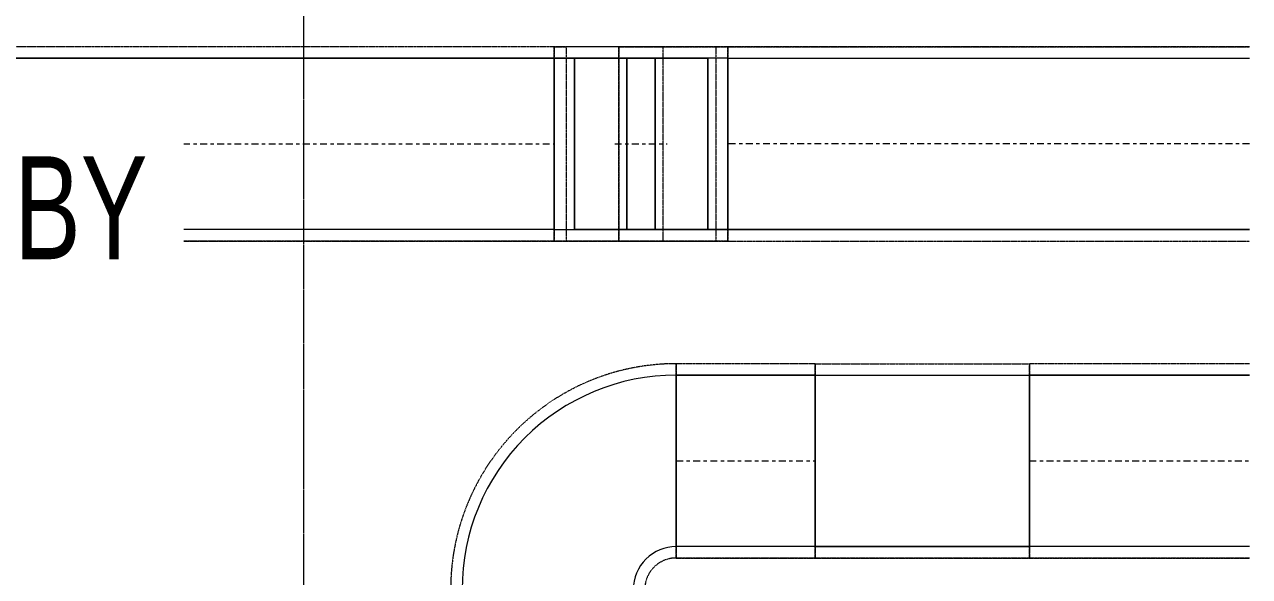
# Model space of a CAD drawing. Header units: inches. Extents: x -83664 to 20107, y -47222 to 19398.
# Drawn here: x 14121 to 16267, y -7904 to -6938 of the extents above; entities that cross this region are included whole.
import ezdxf

# ---------------------------------------------------------------- set-up
doc = ezdxf.new("R2010")
doc.units = ezdxf.units.IN
doc.header["$MEASUREMENT"] = 0
for name, pattern in [('AE7-LP-CENTER', [5.45, 3, -0.6, 1.25, -0.6]), ('Center', [29.999999, 12, -6, 6, -6]), ('Hidden 0_50', [1.0584, 0.5292, -0.5292])]:
    doc.linetypes.add(name, pattern=pattern)
for name, color, linetype, lineweight, true_color in [('A-ANNO-MATC', 1, 'AE7-LP-CENTER', 9, 0xff0000), ('FF ROOM TAG_dwg', 7, 'Continuous', 9, 0x767676), ('G-ANNO-SYMB', 7, 'Continuous', 9, 0x0091c9), ('M-HVAC-DUCT', 7, 'Continuous', 9, 0xffe97f)]:
    doc.layers.add(name, color=color, linetype=linetype, lineweight=lineweight, true_color=true_color)
doc.layers.add('M-HVAC-DUCT-CNTR', color=7, linetype='Center', lineweight=9)
doc.layers.add('ROOM TAG', color=7, linetype='Continuous', lineweight=9)
doc.styles.add('Arial Narrow_20', font='ARIALN.TTF', dxfattribs={"width": 0.85, "height": 4572})
doc.styles.add('Arial_11', font='arial.ttf', dxfattribs={"height": 375})

# ---------------------------------------------------------------- blocks, each defined once
blk = doc.blocks.new('M_Rectangular Elbow - Radius - 0_75 W-7399431-FIRST FLOOR AC CONDITIONING LAYOUT - PART A')
at = {"layer": 'M-HVAC-DUCT', "color": 6, "true_color": 0xff00ff}
for p, q in [((-150, 225), (150, 225)), ((150, 225), (-150, 225)), ((-225, 150), (-225, -150)), ((-225, -150), (-225, 150))]:
    blk.add_line(p, q, dxfattribs=at)
for radius in [75, 75, 375, 375]:
    blk.add_arc((-225, 225), radius, 270, 0, dxfattribs=at)
blk = doc.blocks.new('M_Rectangular Transition - Length - Standard-8108777-FIRST FLOOR AC CONDITIONING LAYOUT - PART A')
at = {"layer": 'M-HVAC-DUCT', "color": 6, "true_color": 0xff00ff}
for p, q in [((0, 150), (0, -150)), ((0, 150), (375, 150)), ((0, 150), (375, 150)), ((0, -150), (0, 150)), ((375, -150), (375, 150)), ((375, 150), (375, -150)), ((0, -150), (375, -150)), ((375, -150), (0, -150))]:
    blk.add_line(p, q, dxfattribs=at)
blk = doc.blocks.new('M_Rectangular Elbow - Radius - 0_75 W-9556322-FIRST FLOOR AC CONDITIONING LAYOUT - PART A')
at = {"layer": 'M-HVAC-DUCT', "color": 30, "true_color": 0xff7f00}
for p, q in [((166505.7, 91374.9), (166505.7, 91074.9)), ((166505.7, 91074.9), (166505.7, 91374.9)), ((166541.1, 91374.9), (166505.7, 91374.9)), ((166505.7, 91374.9), (166682.5, 91374.9)), ((166541.1, 91374.9), (166682.5, 91374.9)), ((166541.1, 91074.9), (166541.1, 91374.9)), ((166682.5, 91374.9), (166682.5, 91074.9)), ((166505.7, 91074.9), (166541.1, 91074.9)), ((166505.7, 91074.9), (166682.5, 91074.9)), ((166682.5, 91074.9), (166541.1, 91074.9))]:
    blk.add_line(p, q, dxfattribs=at)
blk = doc.blocks.new('M_Rectangular Elbow - Radius - 0_75 W-V256-FIRST FLOOR AC CONDITIONING LAYOUT - PART A')
at = {"layer": 'M-HVAC-DUCT', "color": 30, "true_color": 0xff7f00}
for p, q in [((166774.6, 91374.9), (166633.2, 91374.9)), ((166633.2, 91374.9), (166633.2, 91074.9)), ((166810, 91374.9), (166633.2, 91374.9)), ((166774.6, 91074.9), (166774.6, 91374.9)), ((166810, 91374.9), (166774.6, 91374.9)), ((166810, 91074.9), (166810, 91374.9)), ((166810, 91374.9), (166810, 91074.9)), ((166633.2, 91074.9), (166774.6, 91074.9)), ((166810, 91074.9), (166633.2, 91074.9)), ((166774.6, 91074.9), (166810, 91074.9))]:
    blk.add_line(p, q, dxfattribs=at)
blk = doc.blocks.new('TEMW-SMBZ-HO-BM-HVAC-00002_rvt-1-FIRST FLOOR AC CONDITIONING LAYOUT - PART A')
at = {"layer": 'M-HVAC-DUCT', "color": 30, "linetype": 'Hidden 0_50', "true_color": 0xff7f00}
for p, q in [((166505.7, 91394.9), (165105.7, 91394.9)), ((166505.7, 91394.9), (165105.7, 91394.9)), ((166505.7, 91054.9), (166505.7, 91394.9)), ((166505.7, 91394.9), (166505.7, 91054.9)), ((166505.7, 91394.9), (166526.9, 91394.9)), ((166696.7, 91394.9), (166505.7, 91394.9)), ((166505.7, 91054.9), (166505.7, 91394.9)), ((166505.7, 91054.9), (166505.7, 91394.9)), ((166696.7, 91394.9), (166526.9, 91394.9)), ((166526.9, 91394.9), (166526.9, 91054.9)), ((166696.7, 91394.9), (166526.9, 91394.9)), ((166526.9, 91394.9), (166526.9, 91054.9)), ((166619.1, 91394.9), (166526.9, 91394.9)), ((166619.1, 91054.9), (166619.1, 91394.9)), ((166619.1, 91394.9), (166788.8, 91394.9)), ((166810, 91394.9), (166619.1, 91394.9)), ((166619.1, 91394.9), (166788.8, 91394.9)), ((166619.1, 91394.9), (166619.1, 91054.9)), ((166696.7, 91054.9), (166696.7, 91394.9)), ((166696.7, 91054.9), (166696.7, 91394.9)), ((166788.8, 91394.9), (166696.7, 91394.9)), ((166788.8, 91394.9), (166788.8, 91054.9)), ((166788.8, 91394.9), (166810, 91394.9)), ((166788.8, 91394.9), (166788.8, 91054.9)), ((166810, 91394.9), (166810, 91054.9)), ((166810, 91054.9), (166810, 91394.9)), ((167723.6, 91394.9), (166810, 91394.9)), ((166810, 91394.9), (167723.6, 91394.9)), ((166810, 91054.9), (166810, 91394.9)), ((166810, 91394.9), (166810, 91054.9)), ((165105.7, 91054.9), (166505.7, 91054.9)), ((166505.7, 91054.9), (165105.7, 91054.9)), ((166505.7, 91054.9), (166696.7, 91054.9)), ((166526.9, 91054.9), (166505.7, 91054.9)), ((166526.9, 91054.9), (166696.7, 91054.9)), ((166526.9, 91054.9), (166696.7, 91054.9)), ((166619.1, 91054.9), (166526.9, 91054.9)), ((166788.8, 91054.9), (166619.1, 91054.9)), ((166788.8, 91054.9), (166619.1, 91054.9)), ((166619.1, 91054.9), (166810, 91054.9)), ((166696.7, 91054.9), (166788.8, 91054.9)), ((166810, 91054.9), (166788.8, 91054.9)), ((166810, 91054.9), (167723.6, 91054.9)), ((166810, 91054.9), (167723.6, 91054.9))]:
    blk.add_line(p, q, dxfattribs=at)
at = {"layer": 'M-HVAC-DUCT', "color": 30, "true_color": 0xff7f00}
for p, q in [((165105.7, 91374.9), (166505.7, 91374.9)), ((166505.7, 91374.9), (165105.7, 91374.9)), ((166505.7, 91374.9), (166505.7, 91074.9)), ((166505.7, 91074.9), (166505.7, 91374.9)), ((166541.1, 91374.9), (166541.1, 91074.9)), ((166682.5, 91374.9), (166541.1, 91374.9)), ((166541.1, 91374.9), (166633.2, 91374.9)), ((166633.2, 91374.9), (166774.6, 91374.9)), ((166633.2, 91074.9), (166633.2, 91374.9)), ((166682.5, 91074.9), (166682.5, 91374.9)), ((166774.6, 91374.9), (166682.5, 91374.9)), ((166774.6, 91374.9), (166774.6, 91074.9)), ((166810, 91074.9), (166810, 91374.9)), ((166810, 91374.9), (166810, 91074.9)), ((166810, 91374.9), (167723.6, 91374.9)), ((166810, 91374.9), (167723.6, 91374.9)), ((166505.7, 91074.9), (165105.7, 91074.9)), ((166505.7, 91074.9), (165105.7, 91074.9)), ((166541.1, 91074.9), (166682.5, 91074.9)), ((166633.2, 91074.9), (166541.1, 91074.9)), ((166774.6, 91074.9), (166633.2, 91074.9)), ((166774.6, 91074.9), (166682.5, 91074.9)), ((167723.6, 91074.9), (166810, 91074.9)), ((166810, 91074.9), (167723.6, 91074.9))]:
    blk.add_line(p, q, dxfattribs=at)
at = {"layer": 'M-HVAC-DUCT', "color": 6, "linetype": 'Hidden 0_50', "true_color": 0xff00ff}
for p, q in [((166719.4, 90500.3), (166719.4, 90840.3)), ((166719.4, 90840.3), (166719.4, 90500.3)), ((166963.1, 90840.3), (166719.4, 90840.3)), ((166963.1, 90840.3), (166719.4, 90840.3)), ((166719.4, 90500.3), (166719.4, 90840.3)), ((166719.4, 90840.3), (166719.4, 90500.3)), ((166963.1, 90500.3), (166963.1, 90840.3)), ((166963.1, 90840.3), (166963.1, 90500.3)), ((166963.1, 90840.3), (166963.1, 90500.3)), ((166963.1, 90840.3), (167338.1, 90840.3)), ((166963.1, 90840.3), (167338.1, 90840.3)), ((166963.1, 90500.3), (166963.1, 90840.3)), ((167338.1, 90500.3), (167338.1, 90840.3)), ((167338.1, 90840.3), (167338.1, 90500.3)), ((167723.6, 90840.3), (167338.1, 90840.3)), ((167723.6, 90840.3), (167338.1, 90840.3)), ((167338.1, 90500.3), (167338.1, 90840.3)), ((167338.1, 90840.3), (167338.1, 90500.3)), ((166719.4, 90500.3), (166963.1, 90500.3)), ((166963.1, 90500.3), (166719.4, 90500.3)), ((166963.1, 90500.3), (167338.1, 90500.3)), ((167338.1, 90500.3), (166963.1, 90500.3)), ((167338.1, 90500.3), (167723.6, 90500.3)), ((167723.6, 90500.3), (167338.1, 90500.3))]:
    blk.add_line(p, q, dxfattribs=at)
at = {"layer": 'M-HVAC-DUCT', "color": 6, "true_color": 0xff00ff}
for p, q in [((166719.4, 90820.3), (166719.4, 90520.3)), ((166719.4, 90520.3), (166719.4, 90820.3)), ((166719.4, 90820.3), (166963.1, 90820.3)), ((166963.1, 90820.3), (166719.4, 90820.3)), ((166963.1, 90820.3), (166963.1, 90520.3)), ((166963.1, 90520.3), (166963.1, 90820.3)), ((167338.1, 90820.3), (167338.1, 90520.3)), ((167338.1, 90520.3), (167338.1, 90820.3)), ((167338.1, 90820.3), (167723.6, 90820.3)), ((167723.6, 90820.3), (167338.1, 90820.3)), ((166963.1, 90520.3), (166719.4, 90520.3)), ((166963.1, 90520.3), (166719.4, 90520.3)), ((167723.6, 90520.3), (167338.1, 90520.3)), ((167723.6, 90520.3), (167338.1, 90520.3))]:
    blk.add_line(p, q, dxfattribs=at)
at = {"layer": 'M-HVAC-DUCT', "color": 6, "linetype": 'Hidden 0_50', "true_color": 0xff00ff}
for radius in [395, 395, 55, 55]:
    blk.add_arc((166719.4, 90445.3), radius, 90, 180, dxfattribs=at)
at = {"layer": 'M-HVAC-DUCT-CNTR', "color": 30, "true_color": 0xff7f00}
for p, q in [((165105.7, 91224.9), (166505.7, 91224.9)), ((166611.8, 91224.9), (166703.9, 91224.9)), ((167723.6, 91224.9), (166810, 91224.9))]:
    blk.add_line(p, q, dxfattribs=at)
at = {"layer": 'M-HVAC-DUCT-CNTR', "color": 6, "true_color": 0xff00ff}
for p, q in [((166719.4, 90670.3), (166963.1, 90670.3)), ((167338.1, 90670.3), (167723.6, 90670.3))]:
    blk.add_line(p, q, dxfattribs=at)
at = {"layer": 'M-HVAC-DUCT', "color": 6, "linetype": 'Hidden 0_50', "lineweight": 9, "true_color": 0xff00ff}
for name, p in [('M_Rectangular Elbow - Radius - 0_75 W-9556322-FIRST FLOOR AC CONDITIONING LAYOUT - PART A', (0, 0)), ('M_Rectangular Elbow - Radius - 0_75 W-V256-FIRST FLOOR AC CONDITIONING LAYOUT - PART A', (0, 0)), ('M_Rectangular Transition - Length - Standard-8108777-FIRST FLOOR AC CONDITIONING LAYOUT - PART A', (166963.1, 90670.3))]:
    blk.add_blockref(name, p, dxfattribs=at)
at = {"layer": 'M-HVAC-DUCT', "color": 6, "linetype": 'Hidden 0_50', "lineweight": 9, "true_color": 0xff00ff, "rotation": 180}
blk.add_blockref('M_Rectangular Elbow - Radius - 0_75 W-7399431-FIRST FLOOR AC CONDITIONING LAYOUT - PART A', (166494.4, 90670.3), dxfattribs=at)
blk = doc.blocks.new('TEMW-SMBZ-HO-BM-HVAC-00002_rvt-2-FIRST FLOOR AC CONDITIONING LAYOUT - PART A')
at = {"layer": 'M-HVAC-DUCT', "color": 30, "linetype": 'Hidden 0_50', "true_color": 0xff7f00}
for p, q in [((166505.7, 91394.9), (165105.7, 91394.9)), ((166505.7, 91394.9), (165105.7, 91394.9)), ((166505.7, 91054.9), (166505.7, 91394.9)), ((166505.7, 91394.9), (166505.7, 91054.9)), ((166505.7, 91394.9), (166526.9, 91394.9)), ((166696.7, 91394.9), (166505.7, 91394.9)), ((166505.7, 91054.9), (166505.7, 91394.9)), ((166505.7, 91054.9), (166505.7, 91394.9)), ((166696.7, 91394.9), (166526.9, 91394.9)), ((166526.9, 91394.9), (166526.9, 91054.9)), ((166696.7, 91394.9), (166526.9, 91394.9)), ((166526.9, 91394.9), (166526.9, 91054.9)), ((166619.1, 91394.9), (166526.9, 91394.9)), ((166619.1, 91054.9), (166619.1, 91394.9)), ((166619.1, 91394.9), (166788.8, 91394.9)), ((166810, 91394.9), (166619.1, 91394.9)), ((166619.1, 91394.9), (166788.8, 91394.9)), ((166619.1, 91394.9), (166619.1, 91054.9)), ((166696.7, 91054.9), (166696.7, 91394.9)), ((166696.7, 91054.9), (166696.7, 91394.9)), ((166788.8, 91394.9), (166696.7, 91394.9)), ((166788.8, 91394.9), (166788.8, 91054.9)), ((166788.8, 91394.9), (166810, 91394.9)), ((166788.8, 91394.9), (166788.8, 91054.9)), ((166810, 91394.9), (166810, 91054.9)), ((166810, 91054.9), (166810, 91394.9)), ((167723.6, 91394.9), (166810, 91394.9)), ((166810, 91394.9), (167723.6, 91394.9)), ((166810, 91054.9), (166810, 91394.9)), ((166810, 91394.9), (166810, 91054.9)), ((165105.7, 91054.9), (166505.7, 91054.9)), ((166505.7, 91054.9), (165105.7, 91054.9)), ((166505.7, 91054.9), (166696.7, 91054.9)), ((166526.9, 91054.9), (166505.7, 91054.9)), ((166526.9, 91054.9), (166696.7, 91054.9)), ((166526.9, 91054.9), (166696.7, 91054.9)), ((166619.1, 91054.9), (166526.9, 91054.9)), ((166788.8, 91054.9), (166619.1, 91054.9)), ((166788.8, 91054.9), (166619.1, 91054.9)), ((166619.1, 91054.9), (166810, 91054.9)), ((166696.7, 91054.9), (166788.8, 91054.9)), ((166810, 91054.9), (166788.8, 91054.9)), ((166810, 91054.9), (167723.6, 91054.9)), ((166810, 91054.9), (167723.6, 91054.9))]:
    blk.add_line(p, q, dxfattribs=at)
at = {"layer": 'M-HVAC-DUCT', "color": 30, "true_color": 0xff7f00}
for p, q in [((165105.7, 91374.9), (166505.7, 91374.9)), ((166505.7, 91374.9), (165105.7, 91374.9)), ((166505.7, 91374.9), (166505.7, 91074.9)), ((166505.7, 91074.9), (166505.7, 91374.9)), ((166541.1, 91374.9), (166541.1, 91074.9)), ((166682.5, 91374.9), (166541.1, 91374.9)), ((166541.1, 91374.9), (166633.2, 91374.9)), ((166633.2, 91374.9), (166774.6, 91374.9)), ((166633.2, 91074.9), (166633.2, 91374.9)), ((166682.5, 91074.9), (166682.5, 91374.9)), ((166774.6, 91374.9), (166682.5, 91374.9)), ((166774.6, 91374.9), (166774.6, 91074.9)), ((166810, 91074.9), (166810, 91374.9)), ((166810, 91374.9), (166810, 91074.9)), ((166810, 91374.9), (167723.6, 91374.9)), ((166810, 91374.9), (167723.6, 91374.9)), ((166505.7, 91074.9), (165105.7, 91074.9)), ((166505.7, 91074.9), (165105.7, 91074.9)), ((166541.1, 91074.9), (166682.5, 91074.9)), ((166633.2, 91074.9), (166541.1, 91074.9)), ((166774.6, 91074.9), (166633.2, 91074.9)), ((166774.6, 91074.9), (166682.5, 91074.9)), ((167723.6, 91074.9), (166810, 91074.9)), ((166810, 91074.9), (167723.6, 91074.9))]:
    blk.add_line(p, q, dxfattribs=at)
at = {"layer": 'M-HVAC-DUCT', "color": 6, "linetype": 'Hidden 0_50', "true_color": 0xff00ff}
for p, q in [((166719.4, 90500.3), (166719.4, 90840.3)), ((166719.4, 90840.3), (166719.4, 90500.3)), ((166963.1, 90840.3), (166719.4, 90840.3)), ((166963.1, 90840.3), (166719.4, 90840.3)), ((166719.4, 90500.3), (166719.4, 90840.3)), ((166719.4, 90840.3), (166719.4, 90500.3)), ((166963.1, 90500.3), (166963.1, 90840.3)), ((166963.1, 90840.3), (166963.1, 90500.3)), ((166963.1, 90840.3), (166963.1, 90500.3)), ((166963.1, 90840.3), (167338.1, 90840.3)), ((166963.1, 90840.3), (167338.1, 90840.3)), ((166963.1, 90500.3), (166963.1, 90840.3)), ((167338.1, 90500.3), (167338.1, 90840.3)), ((167338.1, 90840.3), (167338.1, 90500.3)), ((167723.6, 90840.3), (167338.1, 90840.3)), ((167723.6, 90840.3), (167338.1, 90840.3)), ((167338.1, 90500.3), (167338.1, 90840.3)), ((167338.1, 90840.3), (167338.1, 90500.3)), ((166719.4, 90500.3), (166963.1, 90500.3)), ((166963.1, 90500.3), (166719.4, 90500.3)), ((166963.1, 90500.3), (167338.1, 90500.3)), ((167338.1, 90500.3), (166963.1, 90500.3)), ((167338.1, 90500.3), (167723.6, 90500.3)), ((167723.6, 90500.3), (167338.1, 90500.3))]:
    blk.add_line(p, q, dxfattribs=at)
at = {"layer": 'M-HVAC-DUCT', "color": 6, "true_color": 0xff00ff}
for p, q in [((166719.4, 90820.3), (166719.4, 90520.3)), ((166719.4, 90520.3), (166719.4, 90820.3)), ((166719.4, 90820.3), (166963.1, 90820.3)), ((166963.1, 90820.3), (166719.4, 90820.3)), ((166963.1, 90820.3), (166963.1, 90520.3)), ((166963.1, 90520.3), (166963.1, 90820.3)), ((167338.1, 90820.3), (167338.1, 90520.3)), ((167338.1, 90520.3), (167338.1, 90820.3)), ((167338.1, 90820.3), (167723.6, 90820.3)), ((167723.6, 90820.3), (167338.1, 90820.3)), ((166963.1, 90520.3), (166719.4, 90520.3)), ((166963.1, 90520.3), (166719.4, 90520.3)), ((167723.6, 90520.3), (167338.1, 90520.3)), ((167723.6, 90520.3), (167338.1, 90520.3))]:
    blk.add_line(p, q, dxfattribs=at)
at = {"layer": 'M-HVAC-DUCT', "color": 6, "linetype": 'Hidden 0_50', "true_color": 0xff00ff}
for radius in [395, 395, 55, 55]:
    blk.add_arc((166719.4, 90445.3), radius, 90, 180, dxfattribs=at)
at = {"layer": 'M-HVAC-DUCT-CNTR', "color": 30, "true_color": 0xff7f00}
for p, q in [((165105.7, 91224.9), (166505.7, 91224.9)), ((166611.8, 91224.9), (166703.9, 91224.9)), ((167723.6, 91224.9), (166810, 91224.9))]:
    blk.add_line(p, q, dxfattribs=at)
at = {"layer": 'M-HVAC-DUCT-CNTR', "color": 6, "true_color": 0xff00ff}
for p, q in [((166719.4, 90670.3), (166963.1, 90670.3)), ((167338.1, 90670.3), (167723.6, 90670.3))]:
    blk.add_line(p, q, dxfattribs=at)
at = {"layer": 'M-HVAC-DUCT', "color": 6, "linetype": 'Hidden 0_50', "lineweight": 9, "true_color": 0xff00ff}
for name, p in [('M_Rectangular Elbow - Radius - 0_75 W-9556322-FIRST FLOOR AC CONDITIONING LAYOUT - PART A', (0, 0)), ('M_Rectangular Elbow - Radius - 0_75 W-V256-FIRST FLOOR AC CONDITIONING LAYOUT - PART A', (0, 0)), ('M_Rectangular Transition - Length - Standard-8108777-FIRST FLOOR AC CONDITIONING LAYOUT - PART A', (166963.1, 90670.3))]:
    blk.add_blockref(name, p, dxfattribs=at)
at = {"layer": 'M-HVAC-DUCT', "color": 6, "linetype": 'Hidden 0_50', "lineweight": 9, "true_color": 0xff00ff, "rotation": 180}
blk.add_blockref('M_Rectangular Elbow - Radius - 0_75 W-7399431-FIRST FLOOR AC CONDITIONING LAYOUT - PART A', (166494.4, 90670.3), dxfattribs=at)
blk = doc.blocks.new('FF ROOM TAG_dwg-8877209-FIRST FLOOR AC CONDITIONING LAYOUT - PART A')
at = {"layer": 'ROOM TAG', "insert": (2204375, 2199801), "char_height": 4572, "width": 32256.44, "attachment_point": 2, "line_spacing_factor": 0.974696, "style": 'Arial Narrow_20'}
blk.add_mtext('ELEV LOBBY', dxfattribs=at)

msp = doc.modelspace()

# ---------------------------------------------------------------- linework, layer by layer
at = {"layer": 'A-ANNO-MATC'}
msp.add_line((14610.1, 19398.3), (14610.1, -47222), dxfattribs=at)

# ---------------------------------------------------------------- block references
at = {"lineweight": 5}
for name in ['TEMW-SMBZ-HO-BM-HVAC-00002_rvt-1-FIRST FLOOR AC CONDITIONING LAYOUT - PART A', 'TEMW-SMBZ-HO-BM-HVAC-00002_rvt-2-FIRST FLOOR AC CONDITIONING LAYOUT - PART A']:
    msp.add_blockref(name, (-151456.7, -98372.2), dxfattribs=at)
at = {"layer": 'FF ROOM TAG_dwg', "color": 7, "xscale": 0.03937007874015915, "yscale": 0.03937007874015915, "zscale": 0.03937007874015915}
msp.add_blockref('FF ROOM TAG_dwg-8877209-FIRST FLOOR AC CONDITIONING LAYOUT - PART A', (-72990.3, -93775.4), dxfattribs=at)
msp.add_blockref('FF ROOM TAG_dwg-8877209-FIRST FLOOR AC CONDITIONING LAYOUT - PART A', (-72990.3, -93775.4), dxfattribs=at)
msp.add_blockref('FF ROOM TAG_dwg-8877209-FIRST FLOOR AC CONDITIONING LAYOUT - PART A', (-72990.3, -93775.4), dxfattribs=at)
msp.add_blockref('FF ROOM TAG_dwg-8877209-FIRST FLOOR AC CONDITIONING LAYOUT - PART A', (-72990.3, -93775.4), dxfattribs=at)
msp.add_blockref('FF ROOM TAG_dwg-8877209-FIRST FLOOR AC CONDITIONING LAYOUT - PART A', (-72990.3, -93775.4), dxfattribs=at)

# ---------------------------------------------------------------- next in the draw order: texts
at = {"layer": 'G-ANNO-SYMB', "color": 7, "insert": (13931.5, -27921.9), "char_height": 375, "width": 20779.74, "attachment_point": 1, "rotation": 90, "style": 'Arial_11', "bg_fill": 3, "box_fill_scale": 1.25, "bg_fill_color": 256, "bg_fill_true_color": 13158600, "bg_fill_transparency": 0}
msp.add_mtext('FOR CONTINUATION REFER :TEMW-SMBZH-HO-SD-ME-AC-FF-100 B', dxfattribs=at)

doc.saveas('drawing.dxf')
